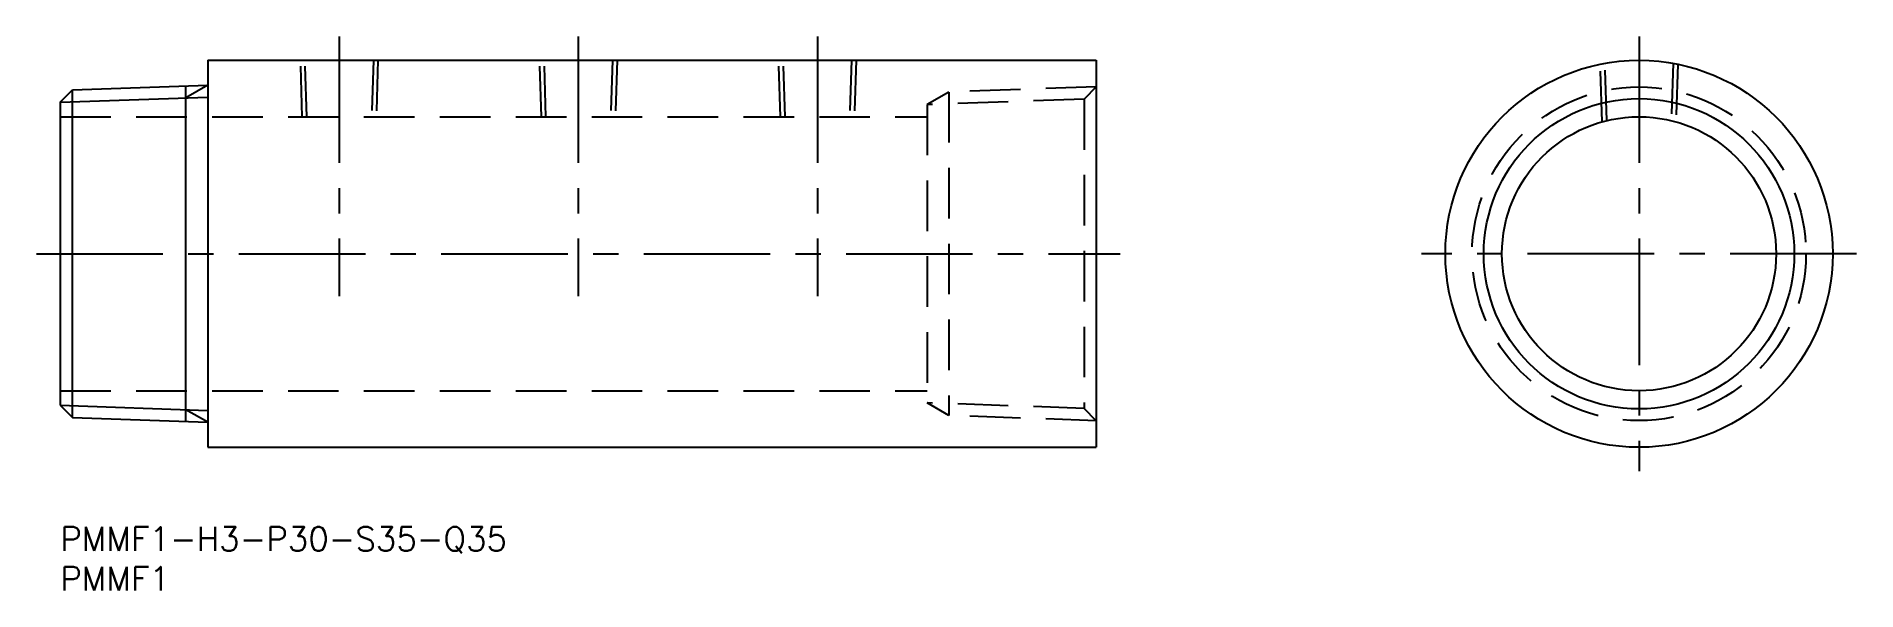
# Model space of a CAD drawing. Extents: x -3 to 225, y -8 to 62.
import ezdxf

# ---------------------------------------------------------------- set-up
doc = ezdxf.new("R2010")
doc.units = 0
doc.header["$LTSCALE"] = 0.5
doc.linetypes.add('CENTER', pattern=[50.8, 31.75, -6.35, 6.35, -6.35])
doc.linetypes.add('DASHED', pattern=[19.05, 12.7, -6.35])
for name, color, linetype in [('MSM_CENTER', 1, 'CENTER'), ('MSM_CONTINUOUS', 7, 'CONTINUOUS'), ('MSM_DASHED', 4, 'DASHED'), ('MSM_NARROW', 5, 'CONTINUOUS'), ('MSM_PART_NUMBER', 7, 'CONTINUOUS')]:
    doc.layers.add(name, color=color, linetype=linetype)
doc.styles.get("Standard").update_dxf_attribs({"font": 'txt.shx', "height": 3, "bigfont": 'bigfont.shx'})

# ---------------------------------------------------------------- blocks, each defined once
blk = doc.blocks.new('*U2')
at = {"layer": 'MSM_PART_NUMBER'}
blk.add_text('PMMF1-H3-P30-S35-Q35', height=3, dxfattribs=at).set_placement((0, -3))
blk = doc.blocks.new('*U3')
at = {"layer": 'MSM_PART_NUMBER'}
blk.add_text('PMMF1', height=3, dxfattribs=at).set_placement((0, -8))

msp = doc.modelspace()

# ---------------------------------------------------------------- linework, layer by layer
at = {"layer": 'MSM_CENTER'}
for p, q in [((35, 61.6), (35, 28.99)), ((65, 61.6), (65, 28.99)), ((95, 61.6), (95, 28.99)), ((198.1, 61.6), (198.1, 7)), ((-3, 34.3), (133, 34.3)), ((225.4, 34.3), (170.8, 34.3))]:
    msp.add_line(p, q, dxfattribs=at)
at = {"layer": 'MSM_CONTINUOUS'}
for p, q in [((18.5, 58.6), (130, 58.6)), ((18.5, 58.6), (18.5, 10)), ((130, 58.6), (130, 10)), ((0, 53.33), (1.53, 54.87)), ((1.53, 54.87), (18.5, 55.46)), ((1.53, 13.73), (1.53, 54.87)), ((15.77, 13.24), (15.77, 55.36)), ((0, 53.33), (0, 15.27)), ((0, 15.27), (1.53, 13.73)), ((1.53, 13.73), (18.5, 13.14)), ((18.5, 10), (130, 10))]:
    msp.add_line(p, q, dxfattribs=at)
for radius in [24.3, 19.48, 17.2]:
    msp.add_circle((198.1, 34.3), radius, dxfattribs=at)
at = {"layer": 'MSM_DASHED'}
for p, q in [((30.36, 51.5), (30.14, 58.6)), ((30.94, 51.5), (30.72, 58.62)), ((39.28, 58.62), (39.06, 51.5)), ((39.86, 58.6), (39.64, 51.5)), ((60.36, 51.5), (60.14, 58.6)), ((60.94, 51.5), (60.72, 58.62)), ((69.28, 58.62), (69.06, 51.5)), ((69.86, 58.6), (69.64, 51.5)), ((90.36, 51.5), (90.14, 58.6)), ((90.94, 51.5), (90.72, 58.62)), ((99.28, 58.62), (99.06, 51.5)), ((99.86, 58.6), (99.64, 51.5)), ((193.48, 50.87), (193.25, 58.11)), ((194.05, 51.02), (193.83, 58.22)), ((202.37, 58.22), (202.15, 51.02)), ((202.95, 58.11), (202.72, 50.87)), ((130, 55.26), (111.5, 54.61)), ((130, 55.26), (128.47, 53.72)), ((111.5, 54.61), (108.77, 53.03)), ((128.47, 53.72), (108.77, 53.03)), ((108.77, 53.03), (108.77, 15.57)), ((111.5, 54.61), (111.5, 13.99)), ((128.47, 53.72), (128.47, 14.88)), ((0, 51.5), (108.77, 51.5)), ((0, 17.1), (108.77, 17.1)), ((128.47, 14.88), (108.77, 15.57)), ((111.5, 13.99), (108.77, 15.57)), ((130, 13.34), (111.5, 13.99)), ((130, 13.34), (128.47, 14.88))]:
    msp.add_line(p, q, dxfattribs=at)
msp.add_circle((198.1, 34.3), 20.95, dxfattribs=at)
at = {"layer": 'MSM_NARROW'}
for p, q in [((18.5, 55.46), (15.77, 53.88)), ((0, 53.33), (18.5, 53.98)), ((0, 15.27), (18.5, 14.62)), ((18.5, 13.14), (15.77, 14.72))]:
    msp.add_line(p, q, dxfattribs=at)

# ---------------------------------------------------------------- block references
at = {"layer": 'MSM_CONTINUOUS'}
for name in ['*U2', '*U3']:
    msp.add_blockref(name, (0, 0), dxfattribs=at)

doc.saveas('drawing.dxf')
